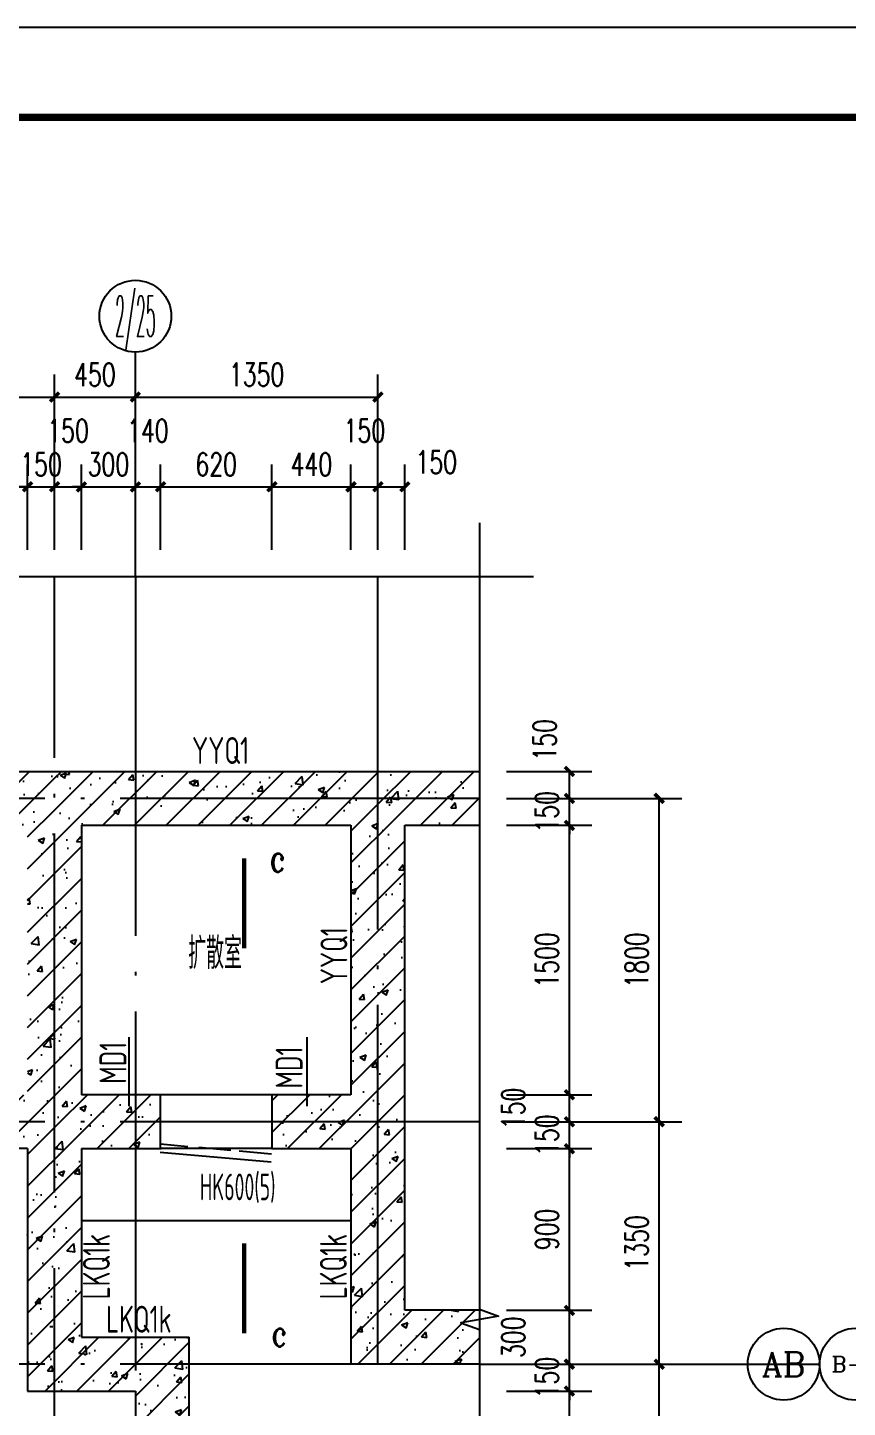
# Model space of a CAD drawing. Extents: x 37906 to 290206, y -18154 to 41246.
# Drawn here: x 109580 to 114143, y 33565 to 41246 of the extents above; entities that cross this region are included whole.
import ezdxf
from ezdxf.enums import TextEntityAlignment as Align

# ---------------------------------------------------------------- set-up
doc = ezdxf.new("R2010")
doc.units = 0
doc.header["$LTSCALE"] = 1000
doc.header["$MEASUREMENT"] = 0
doc.linetypes.add('DOTE', pattern=[2.42, 2, -0.2, 0.02, -0.2])
for name, color, linetype in [('AXIS', 3, 'Continuous'), ('AXIS_TEXT', 7, 'Continuous'), ('DIM_SYMB', 3, 'Continuous'), ('DOTE', 1, 'DOTE'), ('ECA_TK', 7, 'Continuous'), ('PUB_DIM', 3, 'Continuous'), ('PUB_HATCH', 8, 'Continuous'), ('PUB_TEXT', 7, 'Continuous'), ('RF-M', 7, 'Continuous'), ('RF-MBH', 11, 'Continuous'), ('RF-QT', 30, 'Continuous'), ('TEXT', 7, 'Continuous'), ('tk', 7, 'Continuous')]:
    doc.layers.add(name, color=color, linetype=linetype)
doc.layers.add('RF-WZ', color=110, linetype='Continuous', lineweight=0)
doc.styles.add('8B2_02', font='tssdeng.shx', dxfattribs={"width": 0.6, "bigfont": 'TSSDCHN.shx'})
doc.styles.add('_TCH_AXIS', font='COMPLEX', dxfattribs={"bigfont": 'GBCBIG'})
doc.styles.add('_TCH_DIM_T3', font='SIMPLEX', dxfattribs={"width": 0.705882, "bigfont": 'GBCBIG'})
doc.styles.add('_TCH_LABEL', font='COMPLEX', dxfattribs={"bigfont": 'GBCBIG'})
doc.styles.add('_TCH_WINDOW', font='tssdeng.shx', dxfattribs={"width": 0.8, "height": 3.5, "bigfont": 'tssdchn.shx'})
doc.styles.add('COMPLEX', font='COMPLEX.shx', dxfattribs={"width": 0.65})
doc.styles.get("Standard").update_dxf_attribs({"font": 'tssdeng2.shx', "width": 0.7, "bigfont": 'hztxt.shx'})
doc.styles.add('TSSD_Rein', font='tssdeng2.shx', dxfattribs={"width": 0.7, "bigfont": 'tssdchn.shx'})
doc.dimstyles.new('_TCH_ARCH&&50', dxfattribs={"dimtxt": 127.5, "dimasz": 50, "dimexe": 125, "dimexo": 150, "dimgap": 61.25, "dimtad": 1, "dimdec": 0, "dimrnd": 5, "dimzin": 0, "dimdsep": 46, "dimtxsty": '_TCH_DIM_T3', "dimblk": 'ARCHTICK', "dimcen": 0.09, "dimclrt": 7, "dimazin": 2, "dimtfac": 1, "dimtdec": 0, "dimtix": 1, "dimtmove": 2, "dimatfit": 3, "dimfxl": 1, "dimtolj": 1, "dimtzin": 0, "dimarcsym": 0})
pattern_1 = [(45, (-1643243.6, -8243.22), (-88.388348, 88.388348), []), (50, (-1643243.6, -8243.22), (358.63009, -31.376067), [37.5, -412.5]), (355, (-1643243.6, -8243.22), (-69.37567, 376.09607), [30, -330]), (100.4514, (-1643213.7, -8245.84), (289.25469, 344.71977), [31.870095, -350.571056]), (46.1842, (-1643243.6, -8143.22), (533.62052, -82.75951), [56.25, -618.75]), (96.6356, (-1643199.13, -8150.1), (467.33135, 487.05894), [47.80514, -525.8565]), (351.1842, (-1643243.6, -8143.2), (467.33097, 487.0593), [45, -495]), (21, (-1643193.6, -8168.22), (298.453526, -201.309445), [37.5, -412.5]), (326, (-1643193.6, -8168.22), (121.657666, 362.57502), [30, -330]), (71.4514, (-1643168.73, -8185), (420.111314, 161.26525), [31.870095, -350.571056]), (37.5, (-1643243.6, -8243.22), (6.079928, 166.446927), [0, -326, 0, -335, 0, -331.25]), (7.5, (-1643243.6, -8243.22), (131.534769, 197.205856), [0, -191, 0, -318.5, 0, -126.25]), (327.5, (-1643355.1, -8243.22), (266.911218, -11.277436), [0, -125, 0, -390, 0, -517.5]), (317.5, (-1643405.1, -8243.22), (291.593085, 50.05249), [0, -162.5, 0, -259, 0, -367.5])]

# ---------------------------------------------------------------- blocks, each defined once
blk = doc.blocks.new('10B_A1E图框')
at = {"layer": 'ECA_TK'}
blk.add_lwpolyline([(0, 0), (841, 0), (841, 594), (0, 594)], close=True, dxfattribs=at)
at = {"layer": 'ECA_TK', "const_width": 0.8}
blk.add_lwpolyline([(831, 10), (831, 584), (18, 584), (18, 10)], close=True, dxfattribs=at)
blk = doc.blocks.new('_ArchTick')
at = {"color": 0, "linetype": 'ByBlock', "const_width": 0.4}
blk.add_lwpolyline([(-0.5, -0.5), (0.5, 0.5)], dxfattribs=at)
blk = doc.blocks.new('*D1113')
at = {"layer": 'Defpoints', "color": 0}
for p in [(112095.5, 33655.4), (112595.5, 33655.4), (112095.5, 32555.4)]:
    blk.add_point(p, dxfattribs=at)
at = {"layer": 'PUB_DIM', "color": 0, "lineweight": -2}
for p, q in [((112245.5, 33655.4), (112720.5, 33655.4)), ((112595.5, 32555.4), (112595.5, 33655.4)), ((112245.5, 32555.4), (112720.5, 32555.4))]:
    blk.add_line(p, q, dxfattribs=at)
at = {"layer": 'PUB_DIM', "color": 0, "lineweight": -2, "xscale": 50, "yscale": 50, "zscale": 50}
for p, rotation in [((112595.5, 33655.4), 90), ((112595.5, 32555.4), 270)]:
    blk.add_blockref('_ArchTick', p, dxfattribs=dict(at, rotation=rotation))
at = {"layer": 'PUB_DIM', "color": 7, "insert": (112470.5, 33105.4), "char_height": 127.5, "attachment_point": 5, "rotation": 90, "style": '_TCH_DIM_T3'}
blk.add_mtext('\\A1;1100', dxfattribs=at)
blk = doc.blocks.new('*D1114')
at = {"layer": 'Defpoints', "color": 0}
for p in [(112095.5, 33805.4), (112595.5, 33805.4), (112095.5, 33655.4)]:
    blk.add_point(p, dxfattribs=at)
at = {"layer": 'PUB_DIM', "color": 0, "lineweight": -2}
for p, q in [((112245.5, 33805.4), (112720.5, 33805.4)), ((112595.5, 33805.4), (112595.5, 33855.4)), ((112595.5, 33655.4), (112595.5, 33805.4)), ((112245.5, 33655.4), (112720.5, 33655.4)), ((112595.5, 33655.4), (112595.5, 33605.4))]:
    blk.add_line(p, q, dxfattribs=at)
at = {"layer": 'PUB_DIM', "color": 0, "lineweight": -2, "xscale": 50, "yscale": 50, "zscale": 50}
for p, rotation in [((112595.5, 33805.4), 270), ((112595.5, 33655.4), 90)]:
    blk.add_blockref('_ArchTick', p, dxfattribs=dict(at, rotation=rotation))
at = {"layer": 'PUB_DIM', "color": 7, "insert": (112470.5, 33730.4), "char_height": 127.5, "attachment_point": 5, "rotation": 90, "style": '_TCH_DIM_T3'}
blk.add_mtext('\\A1;150', dxfattribs=at)
blk = doc.blocks.new('*D1115')
at = {"layer": 'Defpoints', "color": 0}
for p in [(112095.5, 34105.4), (112595.5, 34105.4), (112095.5, 33805.4)]:
    blk.add_point(p, dxfattribs=at)
at = {"layer": 'PUB_DIM', "color": 0, "lineweight": -2}
for p, q in [((112245.5, 34105.4), (112720.5, 34105.4)), ((112595.5, 33805.4), (112595.5, 34105.4)), ((112245.5, 33805.4), (112720.5, 33805.4))]:
    blk.add_line(p, q, dxfattribs=at)
at = {"layer": 'PUB_DIM', "color": 0, "lineweight": -2, "xscale": 50, "yscale": 50, "zscale": 50}
for p, rotation in [((112595.5, 34105.4), 90), ((112595.5, 33805.4), 270)]:
    blk.add_blockref('_ArchTick', p, dxfattribs=dict(at, rotation=rotation))
at = {"layer": 'PUB_DIM', "color": 7, "insert": (112283, 33955.4), "char_height": 127.5, "attachment_point": 5, "rotation": 90, "style": '_TCH_DIM_T3'}
blk.add_mtext('\\A1;300', dxfattribs=at)
blk = doc.blocks.new('*D1116')
at = {"layer": 'Defpoints', "color": 0}
for p in [(112095.5, 35005.4), (112595.5, 35005.4), (112095.5, 34105.4)]:
    blk.add_point(p, dxfattribs=at)
at = {"layer": 'PUB_DIM', "color": 0, "lineweight": -2}
for p, q in [((112245.5, 35005.4), (112720.5, 35005.4)), ((112595.5, 34105.4), (112595.5, 35005.4)), ((112245.5, 34105.4), (112720.5, 34105.4))]:
    blk.add_line(p, q, dxfattribs=at)
at = {"layer": 'PUB_DIM', "color": 0, "lineweight": -2, "xscale": 50, "yscale": 50, "zscale": 50}
for p, rotation in [((112595.5, 35005.4), 90), ((112595.5, 34105.4), 270)]:
    blk.add_blockref('_ArchTick', p, dxfattribs=dict(at, rotation=rotation))
at = {"layer": 'PUB_DIM', "color": 7, "insert": (112470.5, 34555.4), "char_height": 127.5, "attachment_point": 5, "rotation": 90, "style": '_TCH_DIM_T3'}
blk.add_mtext('\\A1;900', dxfattribs=at)
blk = doc.blocks.new('*D1117')
at = {"layer": 'Defpoints', "color": 0}
for p in [(112095.5, 35155.4), (112595.5, 35155.4), (112095.5, 35005.4)]:
    blk.add_point(p, dxfattribs=at)
at = {"layer": 'PUB_DIM', "color": 0, "lineweight": -2}
for p, q in [((112595.5, 35155.4), (112595.5, 35205.4)), ((112245.5, 35155.4), (112720.5, 35155.4)), ((112595.5, 35005.4), (112595.5, 35155.4)), ((112245.5, 35005.4), (112720.5, 35005.4)), ((112595.5, 35005.4), (112595.5, 34955.4))]:
    blk.add_line(p, q, dxfattribs=at)
at = {"layer": 'PUB_DIM', "color": 0, "lineweight": -2, "xscale": 50, "yscale": 50, "zscale": 50}
for p, rotation in [((112595.5, 35155.4), 270), ((112595.5, 35005.4), 90)]:
    blk.add_blockref('_ArchTick', p, dxfattribs=dict(at, rotation=rotation))
at = {"layer": 'PUB_DIM', "color": 7, "insert": (112470.5, 35080.4), "char_height": 127.5, "attachment_point": 5, "rotation": 90, "style": '_TCH_DIM_T3'}
blk.add_mtext('\\A1;150', dxfattribs=at)
blk = doc.blocks.new('*D1118')
at = {"layer": 'Defpoints', "color": 0}
for p in [(112095.5, 35305.4), (112595.5, 35305.4), (112095.5, 35155.4)]:
    blk.add_point(p, dxfattribs=at)
at = {"layer": 'PUB_DIM', "color": 0, "lineweight": -2}
for p, q in [((112245.5, 35305.4), (112720.5, 35305.4)), ((112595.5, 35155.4), (112595.5, 35305.4)), ((112245.5, 35155.4), (112720.5, 35155.4))]:
    blk.add_line(p, q, dxfattribs=at)
at = {"layer": 'PUB_DIM', "color": 0, "lineweight": -2, "xscale": 50, "yscale": 50, "zscale": 50}
for p, rotation in [((112595.5, 35305.4), 90), ((112595.5, 35155.4), 270)]:
    blk.add_blockref('_ArchTick', p, dxfattribs=dict(at, rotation=rotation))
at = {"layer": 'PUB_DIM', "color": 7, "insert": (112283, 35229.1), "char_height": 127.5, "attachment_point": 5, "rotation": 90, "style": '_TCH_DIM_T3'}
blk.add_mtext('\\A1;150', dxfattribs=at)
blk = doc.blocks.new('*D1119')
at = {"layer": 'Defpoints', "color": 0}
for p in [(112095.5, 36805.4), (112595.5, 36805.4), (112095.5, 35305.4)]:
    blk.add_point(p, dxfattribs=at)
at = {"layer": 'PUB_DIM', "color": 0, "lineweight": -2}
for p, q in [((112245.5, 36805.4), (112720.5, 36805.4)), ((112595.5, 35305.4), (112595.5, 36805.4)), ((112245.5, 35305.4), (112720.5, 35305.4))]:
    blk.add_line(p, q, dxfattribs=at)
at = {"layer": 'PUB_DIM', "color": 0, "lineweight": -2, "xscale": 50, "yscale": 50, "zscale": 50}
for p, rotation in [((112595.5, 36805.4), 90), ((112595.5, 35305.4), 270)]:
    blk.add_blockref('_ArchTick', p, dxfattribs=dict(at, rotation=rotation))
at = {"layer": 'PUB_DIM', "color": 7, "insert": (112470.5, 36055.4), "char_height": 127.5, "attachment_point": 5, "rotation": 90, "style": '_TCH_DIM_T3'}
blk.add_mtext('\\A1;1500', dxfattribs=at)
blk = doc.blocks.new('*D1120')
at = {"layer": 'Defpoints', "color": 0}
for p in [(112095.5, 36955.4), (112595.5, 36955.4), (112095.5, 36805.4)]:
    blk.add_point(p, dxfattribs=at)
at = {"layer": 'PUB_DIM', "color": 0, "lineweight": -2}
for p, q in [((112245.5, 36955.4), (112720.5, 36955.4)), ((112595.5, 36955.4), (112595.5, 37005.4)), ((112595.5, 36805.4), (112595.5, 36955.4)), ((112245.5, 36805.4), (112720.5, 36805.4)), ((112595.5, 36805.4), (112595.5, 36755.4))]:
    blk.add_line(p, q, dxfattribs=at)
at = {"layer": 'PUB_DIM', "color": 0, "lineweight": -2, "xscale": 50, "yscale": 50, "zscale": 50}
for p, rotation in [((112595.5, 36955.4), 270), ((112595.5, 36805.4), 90)]:
    blk.add_blockref('_ArchTick', p, dxfattribs=dict(at, rotation=rotation))
at = {"layer": 'PUB_DIM', "color": 7, "insert": (112470.5, 36880.4), "char_height": 127.5, "attachment_point": 5, "rotation": 90, "style": '_TCH_DIM_T3'}
blk.add_mtext('\\A1;150', dxfattribs=at)
blk = doc.blocks.new('*D1121')
at = {"layer": 'Defpoints', "color": 0}
for p in [(112095.5, 37105.4), (112595.5, 37105.4), (112095.5, 36955.4)]:
    blk.add_point(p, dxfattribs=at)
at = {"layer": 'PUB_DIM', "color": 0, "lineweight": -2}
for p, q in [((112245.5, 37105.4), (112720.5, 37105.4)), ((112595.5, 36955.4), (112595.5, 37105.4)), ((112245.5, 36955.4), (112720.5, 36955.4))]:
    blk.add_line(p, q, dxfattribs=at)
at = {"layer": 'PUB_DIM', "color": 0, "lineweight": -2, "xscale": 50, "yscale": 50, "zscale": 50}
for p, rotation in [((112595.5, 37105.4), 90), ((112595.5, 36955.4), 270)]:
    blk.add_blockref('_ArchTick', p, dxfattribs=dict(at, rotation=rotation))
at = {"layer": 'PUB_DIM', "color": 7, "insert": (112458, 37280.4), "char_height": 127.5, "attachment_point": 5, "rotation": 90, "style": '_TCH_DIM_T3'}
blk.add_mtext('\\A1;150', dxfattribs=at)
blk = doc.blocks.new('*D1141')
at = {"layer": 'Defpoints', "color": 0}
for p in [(109579.6, 38689.6), (107679.6, 38189.6), (109579.6, 38189.6)]:
    blk.add_point(p, dxfattribs=at)
at = {"layer": 'PUB_DIM', "color": 0, "lineweight": -2}
for p, q in [((107679.6, 38339.6), (107679.6, 38814.6)), ((109579.6, 38339.6), (109579.6, 38814.6)), ((107679.6, 38689.6), (109579.6, 38689.6))]:
    blk.add_line(p, q, dxfattribs=at)
at = {"layer": 'PUB_DIM', "color": 0, "lineweight": -2, "xscale": 50, "yscale": 50, "zscale": 50, "rotation": 180}
blk.add_blockref('_ArchTick', (107679.6, 38689.6), dxfattribs=at)
at = {"layer": 'PUB_DIM', "color": 0, "lineweight": -2, "xscale": 50, "yscale": 50, "zscale": 50}
blk.add_blockref('_ArchTick', (109579.6, 38689.6), dxfattribs=at)
at = {"layer": 'PUB_DIM', "color": 7, "insert": (108629.6, 38814.6), "char_height": 127.5, "attachment_point": 5, "style": '_TCH_DIM_T3'}
blk.add_mtext('\\A1;1900', dxfattribs=at)
blk = doc.blocks.new('*D1142')
at = {"layer": 'Defpoints', "color": 0}
for p in [(109729.6, 38689.6), (109579.6, 38189.6), (109729.6, 38189.6)]:
    blk.add_point(p, dxfattribs=at)
at = {"layer": 'PUB_DIM', "color": 0, "lineweight": -2}
for p, q in [((109579.6, 38339.6), (109579.6, 38814.6)), ((109729.6, 38339.6), (109729.6, 38814.6)), ((109579.6, 38689.6), (109529.6, 38689.6)), ((109579.6, 38689.6), (109729.6, 38689.6)), ((109729.6, 38689.6), (109779.6, 38689.6))]:
    blk.add_line(p, q, dxfattribs=at)
at = {"layer": 'PUB_DIM', "color": 0, "lineweight": -2, "xscale": 50, "yscale": 50, "zscale": 50}
blk.add_blockref('_ArchTick', (109579.6, 38689.6), dxfattribs=at)
at = {"layer": 'PUB_DIM', "color": 0, "lineweight": -2, "xscale": 50, "yscale": 50, "zscale": 50, "rotation": 180}
blk.add_blockref('_ArchTick', (109729.6, 38689.6), dxfattribs=at)
at = {"layer": 'PUB_DIM', "color": 7, "insert": (109654.6, 38814.6), "char_height": 127.5, "attachment_point": 5, "style": '_TCH_DIM_T3'}
blk.add_mtext('\\A1;150', dxfattribs=at)
blk = doc.blocks.new('*D1143')
at = {"layer": 'Defpoints', "color": 0}
for p in [(109879.6, 38689.6), (109729.6, 38189.6), (109879.6, 38189.6)]:
    blk.add_point(p, dxfattribs=at)
at = {"layer": 'PUB_DIM', "color": 0, "lineweight": -2}
for p, q in [((109729.6, 38339.6), (109729.6, 38814.6)), ((109879.6, 38339.6), (109879.6, 38814.6)), ((109729.6, 38689.6), (109879.6, 38689.6))]:
    blk.add_line(p, q, dxfattribs=at)
at = {"layer": 'PUB_DIM', "color": 0, "lineweight": -2, "xscale": 50, "yscale": 50, "zscale": 50, "rotation": 180}
blk.add_blockref('_ArchTick', (109729.6, 38689.6), dxfattribs=at)
at = {"layer": 'PUB_DIM', "color": 0, "lineweight": -2, "xscale": 50, "yscale": 50, "zscale": 50}
blk.add_blockref('_ArchTick', (109879.6, 38689.6), dxfattribs=at)
at = {"layer": 'PUB_DIM', "color": 7, "insert": (109804.6, 39002.1), "char_height": 127.5, "attachment_point": 5, "style": '_TCH_DIM_T3'}
blk.add_mtext('\\A1;150', dxfattribs=at)
blk = doc.blocks.new('*D1144')
at = {"layer": 'Defpoints', "color": 0}
for p in [(110179.6, 38689.6), (109879.6, 38189.6), (110179.6, 38189.6)]:
    blk.add_point(p, dxfattribs=at)
at = {"layer": 'PUB_DIM', "color": 0, "lineweight": -2}
for p, q in [((109879.6, 38339.6), (109879.6, 38814.6)), ((110179.6, 38339.6), (110179.6, 38814.6)), ((109879.6, 38689.6), (109829.6, 38689.6)), ((109879.6, 38689.6), (110179.6, 38689.6)), ((110179.6, 38689.6), (110229.6, 38689.6))]:
    blk.add_line(p, q, dxfattribs=at)
at = {"layer": 'PUB_DIM', "color": 0, "lineweight": -2, "xscale": 50, "yscale": 50, "zscale": 50}
blk.add_blockref('_ArchTick', (109879.6, 38689.6), dxfattribs=at)
at = {"layer": 'PUB_DIM', "color": 0, "lineweight": -2, "xscale": 50, "yscale": 50, "zscale": 50, "rotation": 180}
blk.add_blockref('_ArchTick', (110179.6, 38689.6), dxfattribs=at)
at = {"layer": 'PUB_DIM', "color": 7, "insert": (110029.6, 38814.6), "char_height": 127.5, "attachment_point": 5, "style": '_TCH_DIM_T3'}
blk.add_mtext('\\A1;300', dxfattribs=at)
blk = doc.blocks.new('*D1145')
at = {"layer": 'Defpoints', "color": 0}
for p in [(110319.6, 38689.6), (110179.6, 38189.6), (110319.6, 38189.6)]:
    blk.add_point(p, dxfattribs=at)
at = {"layer": 'PUB_DIM', "color": 0, "lineweight": -2}
for p, q in [((110179.6, 38339.6), (110179.6, 38814.6)), ((110319.6, 38339.6), (110319.6, 38814.6)), ((110179.6, 38689.6), (110319.6, 38689.6))]:
    blk.add_line(p, q, dxfattribs=at)
at = {"layer": 'PUB_DIM', "color": 0, "lineweight": -2, "xscale": 50, "yscale": 50, "zscale": 50, "rotation": 180}
blk.add_blockref('_ArchTick', (110179.6, 38689.6), dxfattribs=at)
at = {"layer": 'PUB_DIM', "color": 0, "lineweight": -2, "xscale": 50, "yscale": 50, "zscale": 50}
blk.add_blockref('_ArchTick', (110319.6, 38689.6), dxfattribs=at)
at = {"layer": 'PUB_DIM', "color": 7, "insert": (110249.6, 39002.1), "char_height": 127.5, "attachment_point": 5, "style": '_TCH_DIM_T3'}
blk.add_mtext('\\A1;140', dxfattribs=at)
blk = doc.blocks.new('*D1146')
at = {"layer": 'Defpoints', "color": 0}
for p in [(110939.6, 38689.6), (110319.6, 38189.6), (110939.6, 38189.6)]:
    blk.add_point(p, dxfattribs=at)
at = {"layer": 'PUB_DIM', "color": 0, "lineweight": -2}
for p, q in [((110319.6, 38339.6), (110319.6, 38814.6)), ((110939.6, 38339.6), (110939.6, 38814.6)), ((110319.6, 38689.6), (110939.6, 38689.6))]:
    blk.add_line(p, q, dxfattribs=at)
at = {"layer": 'PUB_DIM', "color": 0, "lineweight": -2, "xscale": 50, "yscale": 50, "zscale": 50, "rotation": 180}
blk.add_blockref('_ArchTick', (110319.6, 38689.6), dxfattribs=at)
at = {"layer": 'PUB_DIM', "color": 0, "lineweight": -2, "xscale": 50, "yscale": 50, "zscale": 50}
blk.add_blockref('_ArchTick', (110939.6, 38689.6), dxfattribs=at)
at = {"layer": 'PUB_DIM', "color": 7, "insert": (110629.6, 38814.6), "char_height": 127.5, "attachment_point": 5, "style": '_TCH_DIM_T3'}
blk.add_mtext('\\A1;620', dxfattribs=at)
blk = doc.blocks.new('*D1147')
at = {"layer": 'Defpoints', "color": 0}
for p in [(111379.6, 38689.6), (110939.6, 38189.6), (111379.6, 38189.6)]:
    blk.add_point(p, dxfattribs=at)
at = {"layer": 'PUB_DIM', "color": 0, "lineweight": -2}
for p, q in [((110939.6, 38339.6), (110939.6, 38814.6)), ((111379.6, 38339.6), (111379.6, 38814.6)), ((110939.6, 38689.6), (111379.6, 38689.6))]:
    blk.add_line(p, q, dxfattribs=at)
at = {"layer": 'PUB_DIM', "color": 0, "lineweight": -2, "xscale": 50, "yscale": 50, "zscale": 50, "rotation": 180}
blk.add_blockref('_ArchTick', (110939.6, 38689.6), dxfattribs=at)
at = {"layer": 'PUB_DIM', "color": 0, "lineweight": -2, "xscale": 50, "yscale": 50, "zscale": 50}
blk.add_blockref('_ArchTick', (111379.6, 38689.6), dxfattribs=at)
at = {"layer": 'PUB_DIM', "color": 7, "insert": (111159.6, 38814.6), "char_height": 127.5, "attachment_point": 5, "style": '_TCH_DIM_T3'}
blk.add_mtext('\\A1;440', dxfattribs=at)
blk = doc.blocks.new('*D1148')
at = {"layer": 'Defpoints', "color": 0}
for p in [(111529.6, 38689.6), (111379.6, 38189.6), (111529.6, 38189.6)]:
    blk.add_point(p, dxfattribs=at)
at = {"layer": 'PUB_DIM', "color": 0, "lineweight": -2}
for p, q in [((111379.6, 38339.6), (111379.6, 38814.6)), ((111529.6, 38339.6), (111529.6, 38814.6)), ((111379.6, 38689.6), (111529.6, 38689.6))]:
    blk.add_line(p, q, dxfattribs=at)
at = {"layer": 'PUB_DIM', "color": 0, "lineweight": -2, "xscale": 50, "yscale": 50, "zscale": 50, "rotation": 180}
blk.add_blockref('_ArchTick', (111379.6, 38689.6), dxfattribs=at)
at = {"layer": 'PUB_DIM', "color": 0, "lineweight": -2, "xscale": 50, "yscale": 50, "zscale": 50}
blk.add_blockref('_ArchTick', (111529.6, 38689.6), dxfattribs=at)
at = {"layer": 'PUB_DIM', "color": 7, "insert": (111454.6, 39002.1), "char_height": 127.5, "attachment_point": 5, "style": '_TCH_DIM_T3'}
blk.add_mtext('\\A1;150', dxfattribs=at)
blk = doc.blocks.new('*D1149')
at = {"layer": 'Defpoints', "color": 0}
for p in [(111679.6, 38689.6), (111529.6, 38189.6), (111679.6, 38189.6)]:
    blk.add_point(p, dxfattribs=at)
at = {"layer": 'PUB_DIM', "color": 0, "lineweight": -2}
for p, q in [((111529.6, 38339.6), (111529.6, 38814.6)), ((111679.6, 38339.6), (111679.6, 38814.6)), ((111529.6, 38689.6), (111679.6, 38689.6))]:
    blk.add_line(p, q, dxfattribs=at)
at = {"layer": 'PUB_DIM', "color": 0, "lineweight": -2, "xscale": 50, "yscale": 50, "zscale": 50, "rotation": 180}
blk.add_blockref('_ArchTick', (111529.6, 38689.6), dxfattribs=at)
at = {"layer": 'PUB_DIM', "color": 0, "lineweight": -2, "xscale": 50, "yscale": 50, "zscale": 50}
blk.add_blockref('_ArchTick', (111679.6, 38689.6), dxfattribs=at)
at = {"layer": 'PUB_DIM', "color": 7, "insert": (111854.6, 38827.1), "char_height": 127.5, "attachment_point": 5, "style": '_TCH_DIM_T3'}
blk.add_mtext('\\A1;150', dxfattribs=at)
blk = doc.blocks.new('*D1153')
at = {"layer": 'Defpoints', "color": 0}
for p in [(109729.6, 39189.6), (107529.6, 38189.6), (109729.6, 38189.6)]:
    blk.add_point(p, dxfattribs=at)
at = {"layer": 'PUB_DIM', "color": 0, "lineweight": -2}
for p, q in [((107529.6, 38339.6), (107529.6, 39314.6)), ((109729.6, 38339.6), (109729.6, 39314.6)), ((107529.6, 39189.6), (109729.6, 39189.6))]:
    blk.add_line(p, q, dxfattribs=at)
at = {"layer": 'PUB_DIM', "color": 0, "lineweight": -2, "xscale": 50, "yscale": 50, "zscale": 50, "rotation": 180}
blk.add_blockref('_ArchTick', (107529.6, 39189.6), dxfattribs=at)
at = {"layer": 'PUB_DIM', "color": 0, "lineweight": -2, "xscale": 50, "yscale": 50, "zscale": 50}
blk.add_blockref('_ArchTick', (109729.6, 39189.6), dxfattribs=at)
at = {"layer": 'PUB_DIM', "color": 7, "insert": (108629.6, 39314.6), "char_height": 127.5, "attachment_point": 5, "style": '_TCH_DIM_T3'}
blk.add_mtext('\\A1;2200', dxfattribs=at)
blk = doc.blocks.new('*D1154')
at = {"layer": 'Defpoints', "color": 0}
for p in [(110179.6, 39189.6), (109729.6, 38189.6), (110179.6, 38189.6)]:
    blk.add_point(p, dxfattribs=at)
at = {"layer": 'PUB_DIM', "color": 0, "lineweight": -2}
for p, q in [((109729.6, 38339.6), (109729.6, 39314.6)), ((110179.6, 38339.6), (110179.6, 39314.6)), ((109729.6, 39189.6), (110179.6, 39189.6))]:
    blk.add_line(p, q, dxfattribs=at)
at = {"layer": 'PUB_DIM', "color": 0, "lineweight": -2, "xscale": 50, "yscale": 50, "zscale": 50, "rotation": 180}
blk.add_blockref('_ArchTick', (109729.6, 39189.6), dxfattribs=at)
at = {"layer": 'PUB_DIM', "color": 0, "lineweight": -2, "xscale": 50, "yscale": 50, "zscale": 50}
blk.add_blockref('_ArchTick', (110179.6, 39189.6), dxfattribs=at)
at = {"layer": 'PUB_DIM', "color": 7, "insert": (109954.6, 39314.6), "char_height": 127.5, "attachment_point": 5, "style": '_TCH_DIM_T3'}
blk.add_mtext('\\A1;450', dxfattribs=at)
blk = doc.blocks.new('*D1155')
at = {"layer": 'Defpoints', "color": 0}
for p in [(111529.6, 39189.6), (110179.6, 38189.6), (111529.6, 38189.6)]:
    blk.add_point(p, dxfattribs=at)
at = {"layer": 'PUB_DIM', "color": 0, "lineweight": -2}
for p, q in [((110179.6, 38339.6), (110179.6, 39314.6)), ((111529.6, 38339.6), (111529.6, 39314.6)), ((110179.6, 39189.6), (111529.6, 39189.6))]:
    blk.add_line(p, q, dxfattribs=at)
at = {"layer": 'PUB_DIM', "color": 0, "lineweight": -2, "xscale": 50, "yscale": 50, "zscale": 50, "rotation": 180}
blk.add_blockref('_ArchTick', (110179.6, 39189.6), dxfattribs=at)
at = {"layer": 'PUB_DIM', "color": 0, "lineweight": -2, "xscale": 50, "yscale": 50, "zscale": 50}
blk.add_blockref('_ArchTick', (111529.6, 39189.6), dxfattribs=at)
at = {"layer": 'PUB_DIM', "color": 7, "insert": (110854.6, 39314.6), "char_height": 127.5, "attachment_point": 5, "style": '_TCH_DIM_T3'}
blk.add_mtext('\\A1;1350', dxfattribs=at)
blk = doc.blocks.new('*D1156')
at = {"layer": 'Defpoints', "color": 0}
for p in [(112095.5, 33805.4), (113095.5, 33805.4), (112095.5, 30655.4)]:
    blk.add_point(p, dxfattribs=at)
at = {"layer": 'PUB_DIM', "color": 0, "lineweight": -2}
for p, q in [((112245.5, 33805.4), (113220.5, 33805.4)), ((113095.5, 30655.4), (113095.5, 33805.4)), ((112245.5, 30655.4), (113220.5, 30655.4))]:
    blk.add_line(p, q, dxfattribs=at)
at = {"layer": 'PUB_DIM', "color": 0, "lineweight": -2, "xscale": 50, "yscale": 50, "zscale": 50}
for p, rotation in [((113095.5, 33805.4), 90), ((113095.5, 30655.4), 270)]:
    blk.add_blockref('_ArchTick', p, dxfattribs=dict(at, rotation=rotation))
at = {"layer": 'PUB_DIM', "color": 7, "insert": (112970.5, 32230.4), "char_height": 127.5, "attachment_point": 5, "rotation": 90, "style": '_TCH_DIM_T3'}
blk.add_mtext('\\A1;3150', dxfattribs=at)
blk = doc.blocks.new('*D1157')
at = {"layer": 'Defpoints', "color": 0}
for p in [(112095.5, 35155.4), (113095.5, 35155.4), (112095.5, 33805.4)]:
    blk.add_point(p, dxfattribs=at)
at = {"layer": 'PUB_DIM', "color": 0, "lineweight": -2}
for p, q in [((112245.5, 35155.4), (113220.5, 35155.4)), ((113095.5, 33805.4), (113095.5, 35155.4)), ((112245.5, 33805.4), (113220.5, 33805.4))]:
    blk.add_line(p, q, dxfattribs=at)
at = {"layer": 'PUB_DIM', "color": 0, "lineweight": -2, "xscale": 50, "yscale": 50, "zscale": 50}
for p, rotation in [((113095.5, 35155.4), 90), ((113095.5, 33805.4), 270)]:
    blk.add_blockref('_ArchTick', p, dxfattribs=dict(at, rotation=rotation))
at = {"layer": 'PUB_DIM', "color": 7, "insert": (112970.5, 34480.4), "char_height": 127.5, "attachment_point": 5, "rotation": 90, "style": '_TCH_DIM_T3'}
blk.add_mtext('\\A1;1350', dxfattribs=at)
blk = doc.blocks.new('*D1158')
at = {"layer": 'Defpoints', "color": 0}
for p in [(112095.5, 36955.4), (113095.5, 36955.4), (112095.5, 35155.4)]:
    blk.add_point(p, dxfattribs=at)
at = {"layer": 'PUB_DIM', "color": 0, "lineweight": -2}
for p, q in [((112245.5, 36955.4), (113220.5, 36955.4)), ((113095.5, 35155.4), (113095.5, 36955.4)), ((112245.5, 35155.4), (113220.5, 35155.4))]:
    blk.add_line(p, q, dxfattribs=at)
at = {"layer": 'PUB_DIM', "color": 0, "lineweight": -2, "xscale": 50, "yscale": 50, "zscale": 50}
for p, rotation in [((113095.5, 36955.4), 90), ((113095.5, 35155.4), 270)]:
    blk.add_blockref('_ArchTick', p, dxfattribs=dict(at, rotation=rotation))
at = {"layer": 'PUB_DIM', "color": 7, "insert": (112970.5, 36055.4), "char_height": 127.5, "attachment_point": 5, "rotation": 90, "style": '_TCH_DIM_T3'}
blk.add_mtext('\\A1;1800', dxfattribs=at)
blk = doc.blocks.new('_AXISO')
blk.add_circle((0, 0), 0.5)
at = {"layer": 'AXIS_TEXT', "style": 'COMPLEX', "width": 1.041667}
blk.add_attdef('A', text='', height=0.56, dxfattribs=at).set_placement((-0.25, -0.28), (0.25, -0.28), align=Align.FIT)

msp = doc.modelspace()

# ---------------------------------------------------------------- hatches: boundary and pattern name
at = {"layer": 'PUB_HATCH'}
h = msp.add_hatch(dxfattribs=at)
h.set_pattern_fill('钢筋混凝土', color=256, scale=50, style=0)
h.set_pattern_definition(pattern_1)
h.paths.add_polyline_path([(109729.6, 36905.4), (109729.6, 37105.4), (105229.6, 37105.4), (105229.6, 36905.4), (105379.6, 36805.4), (109579.6, 36805.4)])
h = msp.add_hatch(dxfattribs=at)
h.set_pattern_fill('钢筋混凝土', color=256, scale=50, style=0)
h.set_pattern_definition(pattern_1)
h.paths.add_polyline_path([(111529.6, 36905.4), (111529.6, 37105.4), (109729.6, 37105.4), (109729.6, 36905.4), (109879.6, 36805.4), (111379.6, 36805.4)])
h = msp.add_hatch(dxfattribs=at)
h.set_pattern_fill('钢筋混凝土', color=256, scale=50, style=0)
h.set_pattern_definition(pattern_1)
h.paths.add_polyline_path([(112095.5, 37105.4), (111529.6, 37105.4), (111529.6, 36905.4), (111679.6, 36805.4), (112095.5, 36805.4)])
h = msp.add_hatch(dxfattribs=at)
h.set_pattern_fill('钢筋混凝土', color=256, scale=50, style=0)
h.set_pattern_definition(pattern_1)
h.paths.add_polyline_path([(109729.6, 36905.4), (109579.6, 36805.4), (109579.6, 35305.4), (109729.6, 35155.4), (109879.6, 35305.4), (109879.6, 36805.4)])
h = msp.add_hatch(dxfattribs=at)
h.set_pattern_fill('钢筋混凝土', color=256, scale=50, style=0)
h.set_pattern_definition(pattern_1)
h.paths.add_polyline_path([(111529.6, 36905.4), (111379.6, 36805.4), (111379.6, 35305.4), (111479.6, 35154.5), (111679.6, 35152.9), (111679.6, 36805.4)])
h = msp.add_hatch(dxfattribs=at)
h.set_pattern_fill('钢筋混凝土', color=256, scale=50, style=0)
h.set_pattern_definition(pattern_1)
h.paths.add_polyline_path([(109729.6, 35155.4), (109579.6, 35305.4), (107679.6, 35305.4), (107529.6, 35155.4), (107679.6, 35005.4), (109579.6, 35005.4)])
h = msp.add_hatch(dxfattribs=at)
h.set_pattern_fill('钢筋混凝土', color=256, scale=50, style=0)
h.set_pattern_definition(pattern_1)
h.paths.add_polyline_path([(109879.6, 35005.4), (110319.6, 35005.4), (110319.6, 35305.4), (109879.6, 35305.4), (109729.6, 35155.4)])
h = msp.add_hatch(dxfattribs=at)
h.set_pattern_fill('钢筋混凝土', color=256, scale=50, style=0)
h.set_pattern_definition(pattern_1)
h.paths.add_polyline_path([(111379.6, 35305.4), (110939.6, 35305.4), (110939.6, 35005.4), (111379.6, 35005.4), (111479.6, 35154.5)])
h = msp.add_hatch(dxfattribs=at)
h.set_pattern_fill('钢筋混凝土', color=256, scale=50, style=0)
h.set_pattern_definition(pattern_1)
h.paths.add_polyline_path([(109729.6, 35155.4), (109579.6, 35005.4), (109579.6, 33655.4), (109879.6, 33955.4), (109879.6, 35005.4)])
h = msp.add_hatch(dxfattribs=at)
h.set_pattern_fill('钢筋混凝土', color=256, scale=50, style=0)
h.set_pattern_definition(pattern_1)
h.paths.add_polyline_path([(111479.6, 35154.5), (111379.6, 35005.4), (111379.6, 33805.4), (111679.6, 34105.4), (111679.6, 35152.9)])
h = msp.add_hatch(dxfattribs=at)
h.set_pattern_fill('钢筋混凝土', color=256, scale=50, style=0)
h.set_pattern_definition(pattern_1)
h.paths.add_polyline_path([(112095.5, 34105.4), (111679.6, 34105.4), (111379.6, 33805.4), (112095.5, 33805.4)])
h = msp.add_hatch(dxfattribs=at)
h.set_pattern_fill('钢筋混凝土', color=256, scale=50, style=0)
h.set_pattern_definition(pattern_1)
h.paths.add_polyline_path([(110179.6, 33655.4), (110179.6, 33805.4), (110179.6, 33955.4), (109879.6, 33955.4), (109579.6, 33655.4)])
h = msp.add_hatch(dxfattribs=at)
h.set_pattern_fill('钢筋混凝土', color=256, scale=50, style=0)
h.set_pattern_definition(pattern_1)
h.paths.add_polyline_path([(110479.6, 33955.4), (110329.6, 33955.4), (110179.6, 33955.4), (110179.6, 32555.4), (110479.6, 32555.4)])

# ---------------------------------------------------------------- linework, layer by layer
for p, q in [((110143.6, 35625.4), (110143.6, 35242.2)), ((111134.7, 35625.4), (111134.7, 35242.2))]:
    msp.add_line(p, q)
msp.add_lwpolyline([(101440.9, 38189.6), (112095.5, 38189.6), (112095.5, 29920.5), (101440.9, 29920.5)], close=True)
at = {"layer": 'AXIS'}
for p, q in [((110179.6, 38189.6), (110179.6, 39439.6)), ((112095.5, 33805.4), (113588.3, 33805.4)), ((112095.5, 33805.4), (113988.3, 33805.4))]:
    msp.add_line(p, q, dxfattribs=at)
at = {"layer": 'DIM_SYMB'}
for points in [[(112095.5, 38489.6), (112095.5, 34111.3), (112200.5, 34073.1), (111990.5, 34036.1), (112095.5, 33998.8), (112095.5, 29620.5)], [(101140.9, 38189.6), (106712, 38189.6), (106750.2, 38294.6), (106787.2, 38084.6), (106824.5, 38189.6), (112395.5, 38189.6)]]:
    msp.add_lwpolyline(points, dxfattribs=at)
at = {"layer": 'DIM_SYMB', "const_width": 25}
for points in [[(110784.7, 36621.3), (110784.7, 36121.3)], [(110784.7, 34477.7), (110784.7, 33977.7)]]:
    msp.add_lwpolyline(points, dxfattribs=at)
at = {"layer": 'DOTE'}
for p, q in [((109729.6, 29920.5), (109729.6, 38189.6)), ((110179.6, 38189.6), (110179.6, 29920.5)), ((111529.6, 33805.4), (111529.6, 38189.6)), ((112095.5, 36955.4), (101440.9, 36955.4)), ((112095.5, 35155.4), (101440.9, 35155.4)), ((112095.5, 33805.4), (101440.9, 33805.4))]:
    msp.add_line(p, q, dxfattribs=at)
at = {"layer": 'RF-M'}
for p, q in [((110939.6, 35305.4), (110319.6, 35305.4)), ((110319.6, 35031.4), (110472, 35018)), ((110317.1, 34985.3), (110934.8, 34931.3)), ((110939.6, 35005.4), (110319.6, 35005.4)), ((110532.7, 35012.7), (110710.2, 34997.2)), ((110757.8, 34993), (110937.3, 34977.3)), ((109879.6, 34605.4), (111379.6, 34605.4))]:
    msp.add_line(p, q, dxfattribs=at)
at = {"layer": 'RF-QT'}
for p, q in [((102379.6, 37105.4), (112095.5, 37105.4)), ((109879.6, 36805.4), (109879.6, 35305.4)), ((109879.6, 36805.4), (111379.6, 36805.4)), ((111379.6, 36805.4), (111379.6, 35305.4)), ((111679.6, 34105.4), (111679.6, 36805.4)), ((111679.6, 36805.4), (112095.5, 36805.4)), ((110319.6, 35305.4), (109879.6, 35305.4)), ((110319.6, 35005.4), (110319.6, 35305.4)), ((111379.6, 35305.4), (110939.6, 35305.4)), ((110939.6, 35305.4), (110939.6, 35005.4)), ((109579.6, 35005.4), (107679.6, 35005.4)), ((109579.6, 35005.4), (109579.6, 33655.4)), ((109879.6, 35005.4), (109879.6, 33955.4)), ((109879.6, 35005.4), (110319.6, 35005.4)), ((110939.6, 35005.4), (111379.6, 35005.4)), ((111379.6, 35005.4), (111379.6, 33805.4)), ((112095.5, 34105.4), (111679.6, 34105.4)), ((109879.6, 33955.4), (110479.6, 33955.4)), ((110479.6, 32555.4), (110479.6, 33955.4)), ((112095.5, 33805.4), (111379.6, 33805.4)), ((109579.6, 33655.4), (110179.6, 33655.4)), ((110179.6, 33655.4), (110179.6, 33055.4))]:
    msp.add_line(p, q, dxfattribs=at)

# ---------------------------------------------------------------- block references
at = {"layer": 'AXIS'}
ref = msp.add_blockref('_AXISO', (110179.6, 39639.6), dxfattribs=dict(at, xscale=400, yscale=400, zscale=400))
ref.add_attrib('A', '2/25', dxfattribs={"layer": 'AXIS_TEXT', "height": 226.27, "style": '_TCH_AXIS', "width": 0.276316}).set_placement((110066.5, 39526.5), (110292.8, 39526.5), align=Align.FIT)
ref = msp.add_blockref('_AXISO', (113788.3, 33805.4), dxfattribs=dict(at, xscale=400, yscale=400, zscale=400))
ref.add_attrib('A', 'AB', dxfattribs={"layer": 'AXIS_TEXT', "height": 135.43, "style": '_TCH_AXIS'}).set_placement((113665.8, 33737.7), (113910.8, 33737.7), align=Align.FIT)
ref = msp.add_blockref('_AXISO', (114188.3, 33805.4), dxfattribs=dict(at, xscale=400, yscale=400, zscale=400))
ref.add_attrib('A', 'B-B', dxfattribs={"layer": 'AXIS_TEXT', "height": 86.08, "style": '_TCH_AXIS'}).set_placement((114055.1, 33762.3), (114321.5, 33762.3), align=Align.FIT)
at = {"layer": 'tk', "xscale": 50, "yscale": 50, "zscale": 50}
msp.add_blockref('10B_A1E图框', (79956.2, 11546.3), dxfattribs=at)

# ---------------------------------------------------------------- texts
at = {"width": 0.7}
for p in [(110129.6, 35366.3), (111110.1, 35339.8)]:
    msp.add_text('MD1', height=150, rotation=90, dxfattribs=at).set_placement(p)
at = {"layer": 'PUB_TEXT', "style": '_TCH_LABEL', "width": 0.705882}
for p in [(110927.8, 36546.9), (110937.2, 33903.3)]:
    msp.add_text('c', height=148.8, dxfattribs=at).set_placement(p)
at = {"layer": 'RF-MBH', "style": '_TCH_WINDOW', "width": 0.564706}
msp.add_text('HK600(5)', height=148.75, rotation=360, dxfattribs=at).set_placement((110538.3, 34718.1))
at = {"layer": 'RF-WZ', "style": '8B2_02', "width": 0.6}
msp.add_text('扩散室', height=175, dxfattribs=at).set_placement((110473.7, 36005.8))
at = {"layer": 'TEXT', "color": 4, "ltscale": 100, "style": 'TSSD_Rein', "width": 0.7}
msp.add_text('YYQ1', height=150, dxfattribs=at).set_placement((110494.8, 37146.8))
for s, rotation, p in [('YYQ1', 90, (111359.7, 35920.6)), ('LKQ1k', 90, (110037.7, 34166.4)), ('LKQ1k', 90, (111356.7, 34166.4)), ('LKQ1k', 0.00002, (110016.6, 33980.8))]:
    msp.add_text(s, height=150, rotation=rotation, dxfattribs=at).set_placement(p)

# ---------------------------------------------------------------- dimensions: what is measured, and where the dimension line sits
at = {"layer": 'PUB_DIM'}
for p1, p2, distance, picture, middle in [((107529.6, 38189.6), (109729.6, 38189.6), 1000, '*D1153', (108629.6, 39314.6)), ((109729.6, 38189.6), (110179.6, 38189.6), 1000, '*D1154', (109954.6, 39314.6)), ((110179.6, 38189.6), (111529.6, 38189.6), 1000, '*D1155', (110854.6, 39314.6)), ((107679.6, 38189.6), (109579.6, 38189.6), 500, '*D1141', (108629.6, 38814.6)), ((109579.6, 38189.6), (109729.6, 38189.6), 500, '*D1142', (109654.6, 38814.6)), ((109879.6, 38189.6), (110179.6, 38189.6), 500, '*D1144', (110029.6, 38814.6)), ((110319.6, 38189.6), (110939.6, 38189.6), 500, '*D1146', (110629.6, 38814.6)), ((110939.6, 38189.6), (111379.6, 38189.6), 500, '*D1147', (111159.6, 38814.6)), ((112095.5, 36805.4), (112095.5, 36955.4), -500, '*D1120', (112470.5, 36880.4)), ((112095.5, 35155.4), (112095.5, 36955.4), -1000, '*D1158', (112970.5, 36055.4)), ((112095.5, 35305.4), (112095.5, 36805.4), -500, '*D1119', (112470.5, 36055.4)), ((112095.5, 35005.4), (112095.5, 35155.4), -500, '*D1117', (112470.5, 35080.4)), ((112095.5, 33805.4), (112095.5, 35155.4), -1000, '*D1157', (112970.5, 34480.4)), ((112095.5, 34105.4), (112095.5, 35005.4), -500, '*D1116', (112470.5, 34555.4)), ((112095.5, 33655.4), (112095.5, 33805.4), -500, '*D1114', (112470.5, 33730.4)), ((112095.5, 30655.4), (112095.5, 33805.4), -1000, '*D1156', (112970.5, 32230.4)), ((112095.5, 32555.4), (112095.5, 33655.4), -500, '*D1113', (112470.5, 33105.4))]:
    dim = msp.add_aligned_dim(p1=p1, p2=p2, distance=distance, dimstyle='_TCH_ARCH&&50', dxfattribs=at)
    dim.commit()
    dim.dimension.update_dxf_attribs({"geometry": picture, "text_midpoint": middle})
for base, p1, p2, angle, picture, middle in [((109879.6, 38689.6), (109729.6, 38189.6), (109879.6, 38189.6), 0, '*D1143', (109804.6, 39002.1)), ((110319.6, 38689.6), (110179.6, 38189.6), (110319.6, 38189.6), 0, '*D1145', (110249.6, 39002.1)), ((111529.6, 38689.6), (111379.6, 38189.6), (111529.6, 38189.6), 0, '*D1148', (111454.6, 39002.1)), ((111679.6, 38689.6), (111529.6, 38189.6), (111679.6, 38189.6), 0, '*D1149', (111854.6, 38827.1)), ((112595.5, 37105.4), (112095.5, 36955.4), (112095.5, 37105.4), 90, '*D1121', (112458, 37280.4)), ((112595.5, 35305.4), (112095.5, 35155.4), (112095.5, 35305.4), 90, '*D1118', (112283, 35229.1)), ((112595.5, 34105.4), (112095.5, 33805.4), (112095.5, 34105.4), 90, '*D1115', (112283, 33955.4))]:
    dim = msp.add_linear_dim(base=base, p1=p1, p2=p2, angle=angle, dimstyle='_TCH_ARCH&&50', dxfattribs=at)
    dim.commit()
    dim.dimension.update_dxf_attribs({"geometry": picture, "text_midpoint": middle, "dimtype": 161})

doc.saveas('drawing.dxf')
